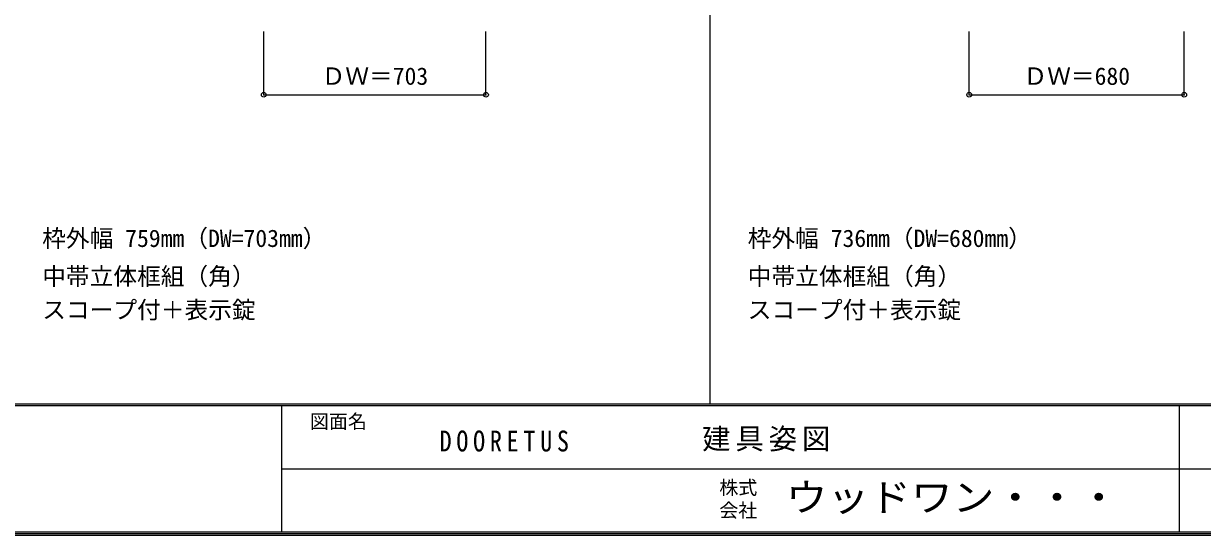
# Model space of a CAD drawing. Units: millimetres, scale not verified. Extents: x -6000 to 5700, y -4307 to 4260.
# Drawn here: x -966 to 2763, y -4205 to -2588 of the extents above; entities that cross this region are included whole.
import ezdxf
from ezdxf.enums import TextEntityAlignment as Align

# ---------------------------------------------------------------- set-up
doc = ezdxf.new("R2010")
doc.units = ezdxf.units.MM
doc.header["$LTSCALE"] = 30
doc.header["$PDMODE"] = 32
doc.header["$PDSIZE"] = 15
for name, color, linetype in [('0-A_文字', 7, 'Continuous'), ('0-B_寸法', 7, 'Continuous'), ('F-1_枠', 6, 'Continuous'), ('F-A_文字', 7, 'Continuous')]:
    doc.layers.add(name, color=color, linetype=linetype)
doc.styles.add('ＭＳ ゴシック', font='')
doc.styles.get('ＭＳ ゴシック').set_extended_font_data('MS Gothic')

msp = doc.modelspace()

# ---------------------------------------------------------------- linework, layer by layer
at = {"layer": '0-B_寸法', "color": 4}
for p, q in [((-206.2, -2812.5), (-206.2, -2612.5)), ((496.8, -2812.5), (496.8, -2612.5)), ((2025.4, -2812.5), (2025.4, -2612.5)), ((2705.4, -2812.5), (2705.4, -2612.5)), ((-206.2, -2812.5), (496.8, -2812.5)), ((2025.4, -2812.5), (2705.4, -2812.5))]:
    msp.add_line(p, q, dxfattribs=at)
at = {"layer": '0-B_寸法'}
for p in [(-206.2, -2812.5), (496.8, -2812.5), (2025.4, -2812.5), (2705.4, -2812.5)]:
    msp.add_point(p, dxfattribs=at)
at = {"layer": 'F-1_枠'}
for p, q in [((1204.8, 4175), (1204.8, -3790)), ((5700, -3790), (-6000, -3790)), ((5700, -3795), (-6000, -3795)), ((-150, -3795), (-150, -4195)), ((2690, -3795), (2690, -4195)), ((-150, -3995), (5690, -3995.01)), ((5700, -4195), (-6000, -4195)), ((5700, -4200), (-6000, -4200)), ((5700, -4205), (-6000, -4205))]:
    msp.add_line(p, q, dxfattribs=at)

# ---------------------------------------------------------------- texts
at = {"layer": '0-A_文字', "style": 'ＭＳ ゴシック'}
for s, p in [('枠外幅 759mm（DW=703mm）', (-906.8, -3310)), ('枠外幅 736mm（DW=680mm）', (1324.8, -3310)), ('中帯立体框組（角）', (-906.8, -3430)), ('中帯立体框組（角）', (1324.8, -3430)), ('スコープ付＋表示錠', (-906.8, -3536)), ('スコープ付＋表示錠', (1324.8, -3536))]:
    msp.add_text(s, height=54.99, dxfattribs=at).set_placement(p, align=Align.BOTTOM_LEFT)
at = {"layer": '0-B_寸法', "style": 'ＭＳ ゴシック'}
for s, p in [('ＤＷ＝703', (-23.12, -2797.5)), ('ＤＷ＝680', (2196.98, -2797.5))]:
    msp.add_text(s, height=54.99, dxfattribs=at).set_placement(p, align=Align.BOTTOM_LEFT)
at = {"layer": 'F-A_文字', "style": 'ＭＳ ゴシック'}
for s, p in [('図面名', (-60, -3880)), ('株式', (1235, -4089)), ('会社', (1235, -4161))]:
    msp.add_text(s, height=43.99, dxfattribs=at).set_placement(p, align=Align.BOTTOM_LEFT)
at = {"layer": 'F-A_文字', "style": 'ＭＳ ゴシック', "width": 1.1}
msp.add_text('ウッドワン・・・', height=87.98, dxfattribs=at).set_placement((1445, -4155), align=Align.BOTTOM_LEFT)
at = {"layer": 'F-A_文字', "char_height": 65.98, "attachment_point": 7, "style": 'ＭＳ ゴシック'}
for s, insert in [('\\T1.39;\\W0.85;DOORETUS', (350, -3940.79)), ('\\T1.17;建具姿図', (1180.42, -3940))]:
    msp.add_mtext(s, dxfattribs=dict(at, insert=insert))

doc.saveas('drawing.dxf')
